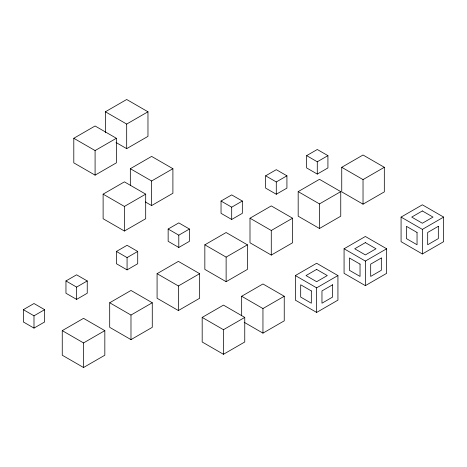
<?xml version="1.0" encoding="UTF-8"?>
<svg xmlns="http://www.w3.org/2000/svg" width="467" height="467" viewBox="0 0 467 467"><rect width="100%" height="100%" fill="white"/><g stroke="black" fill="none" stroke-linecap="round" stroke-linejoin="round"><path stroke-width="0.7" d="M105.396 132.751L105.396 111.782L126.685 99.494L147.969 111.782L147.969 136.364L126.685 148.652L116.044 142.505M73.798 138.279L95.087 125.991L116.371 138.279L116.371 162.855L95.087 175.148L73.798 162.855L73.798 138.279L95.087 150.567L116.371 138.279M105.396 111.782L126.685 124.07L147.969 111.782M130.328 185.323L130.328 168.698L151.617 156.404L172.901 168.698L172.901 193.274L151.617 205.568L145.354 201.948M103.119 194.149L124.409 181.861L145.692 194.149L145.692 218.731L124.409 231.019L103.119 218.731L103.119 194.149L124.409 206.437L145.692 194.149M130.328 168.698L151.617 180.986L172.901 168.698M116.429 251.444L127.071 245.298L137.712 251.444L137.712 263.732L127.071 269.879L116.429 263.732L116.429 251.444L127.071 257.591L137.712 251.444M65.958 280.953L76.6 274.806L87.241 280.953L87.241 293.241L76.6 299.388L65.958 293.241L65.958 280.953L76.6 287.094L87.241 280.953M23.35 309.668L33.992 303.521L44.639 309.668L44.639 321.956L33.992 328.103L23.35 321.956L23.35 309.668L33.992 315.815L44.639 309.668M168.149 229.034L178.791 222.887L189.433 229.034L189.433 241.322L178.791 247.469L168.149 241.322L168.149 229.034L178.791 235.175L189.433 229.034M221.043 201.038L231.69 194.891L242.332 201.038L242.332 213.326L231.69 219.472L221.043 213.326L221.043 201.038L231.69 207.179L242.332 201.038M265.641 175.814L276.283 169.673L286.925 175.814L286.925 188.108L276.283 194.249L265.641 188.108L265.641 175.814L276.283 181.961L286.925 175.814M306.638 155.639L317.28 149.498L327.922 155.639L327.922 167.933L317.28 174.074L306.638 167.933L306.638 155.639L317.28 161.786L327.922 155.639M249.997 218.206L271.28 205.912L292.57 218.206L292.57 242.782L271.28 255.075L249.997 242.782L249.997 218.206L271.28 230.494L292.57 218.206M204.838 244.825L226.127 232.531L247.411 244.825L247.411 269.401L226.127 281.694L204.838 269.401L204.838 244.825L226.127 257.113L247.411 244.825M298.18 191.622L319.469 179.328L340.752 191.622L340.752 216.198L319.469 228.491L298.18 216.198L298.18 191.622L319.469 203.91L340.752 191.622M157.081 273.674L178.371 261.386L199.654 273.674L199.654 298.255L178.371 310.543L157.081 298.255L157.081 273.674L178.371 285.962L199.654 273.674M341.745 167.297L363.028 155.009L384.318 167.297L384.318 191.879L363.028 204.167L341.745 191.879L341.745 167.297L363.028 179.591L384.318 167.297M109.698 302.762L130.982 290.468L152.271 302.762L152.271 327.338L130.982 339.632L109.698 327.338L109.698 302.762L130.982 315.05L152.271 302.762M62.257 330.636L83.54 318.348L104.83 330.636L104.83 355.218L83.54 367.506L62.257 355.218L62.257 330.636L83.54 342.924L104.83 330.636M202.182 317.414L223.465 305.12L244.755 317.414L244.755 341.99L223.465 354.284L202.182 341.99L202.182 317.414L223.465 329.702L244.755 317.414M241.667 315.78L241.667 296.259L262.95 283.971L284.24 296.259L284.24 320.841L262.95 333.129L244.171 322.288M295.36 275.559L316.644 263.271L337.933 275.559L337.933 300.141L316.644 312.429L295.36 300.141L295.36 275.559L316.644 287.847L337.933 275.559M344.074 248.771L365.363 236.477L386.647 248.771L386.647 273.347L365.363 285.641L344.074 273.347L344.074 248.771L365.363 261.059L386.647 248.771M401.077 217.097L422.361 204.809L443.65 217.097L443.65 241.678L422.361 253.966L401.077 241.678L401.077 217.097L422.361 229.385L443.65 217.097M241.667 296.259L262.95 308.553L284.24 296.259M422.361 229.385L422.361 253.966M365.363 261.059L365.363 285.641M363.028 179.591L363.028 204.167M319.469 203.91L319.469 228.491M317.28 161.786L317.28 174.074M316.644 287.847L316.644 312.429M276.283 181.961L276.283 194.249M271.28 230.494L271.28 255.075M262.95 308.553L262.95 333.129M231.69 207.179L231.69 219.472M226.127 257.113L226.127 281.694M223.465 329.702L223.465 354.284M178.791 235.175L178.791 247.469M178.371 285.962L178.371 310.543M151.617 180.986L151.617 205.568M130.982 315.05L130.982 339.632M127.071 257.591L127.071 269.879M126.685 124.07L126.685 148.652M124.409 206.437L124.409 231.019M95.087 150.567L95.087 175.148M83.54 342.924L83.54 367.506M76.6 287.094L76.6 299.388M33.992 315.815L33.992 328.103M316.644 269.412L306.002 275.559L316.644 281.706L327.291 275.559L316.644 269.412M365.363 242.624L354.716 248.771L365.363 254.912L376.005 248.771L365.363 242.624M422.361 210.95L411.719 217.097L422.361 223.244L433.008 217.097L422.361 210.95M332.609 284.777L321.967 290.923L321.967 303.211L332.609 297.065L332.609 284.777M381.323 257.988L370.681 264.129L370.681 276.423L381.323 270.276L381.323 257.988M438.326 226.314L427.684 232.461L427.684 244.749L438.326 238.602L438.326 226.314M417.043 232.461L406.401 226.314L406.401 238.602L417.043 244.749L417.043 232.461M360.039 264.129L349.398 257.988L349.398 270.276L360.039 276.423L360.039 264.129M311.326 290.923L300.684 284.777L300.684 297.065L311.326 303.211L311.326 290.923"/></g></svg>
